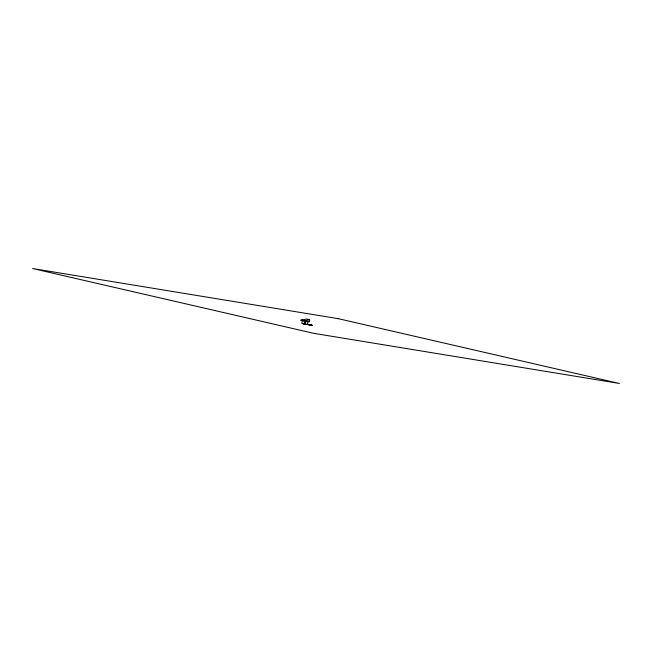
<?xml version="1.0" encoding="UTF-8"?>
<svg xmlns="http://www.w3.org/2000/svg" width="652" height="652" viewBox="0 0 652 652"><rect width="100%" height="100%" fill="white"/><g stroke="black" fill="none" stroke-linecap="round" stroke-linejoin="round"><path stroke-width="0.98" d="M309.847 325.079L309.667 324.476L309.488 325.006L309.521 324.59L312.235 325.307L305.315 324.207L305.649 322.455L304.688 322.292L304.354 324.052L301.827 323.49L302.471 320.124M300.882 320.222L301.925 320.002L304.859 321.069L300.882 320.222L306.57 319.007L309.578 319.7L309.178 321.778L303.881 320.914L309.578 319.7M307.222 324.183L310.36 325.209L307.222 324.183L309.887 324.737M308.168 321.615L304.932 320.686M308.722 324.264L309.341 324.631M310.36 325.209L310.197 324.533L308.861 324.313M310.222 325.152L310.197 324.533M309.488 325.006L310.531 324.761M311.403 325.12L312.194 325.503M311.729 325.454L312.235 325.307M310.075 324.81L309.659 324.712L311.118 324.883L310.458 325.128M309.594 325.022L310.067 325.071M310.328 324.59L309.667 324.476L310.425 325.218M308.673 324.517L310.433 324.835M305.136 324.028L303.147 323.702L307.304 324.533L307.866 321.55L304.557 321.004L304.354 324.052M311.615 325.022L309.521 324.59M311.583 325.201L309.879 324.883L311.762 325.258M307.679 321.436L309.178 321.778M304.207 322.121L305.649 322.455M338.38 318.689L32.6 268.526L313.62 333.311L619.4 383.474L338.38 318.689"/></g></svg>
